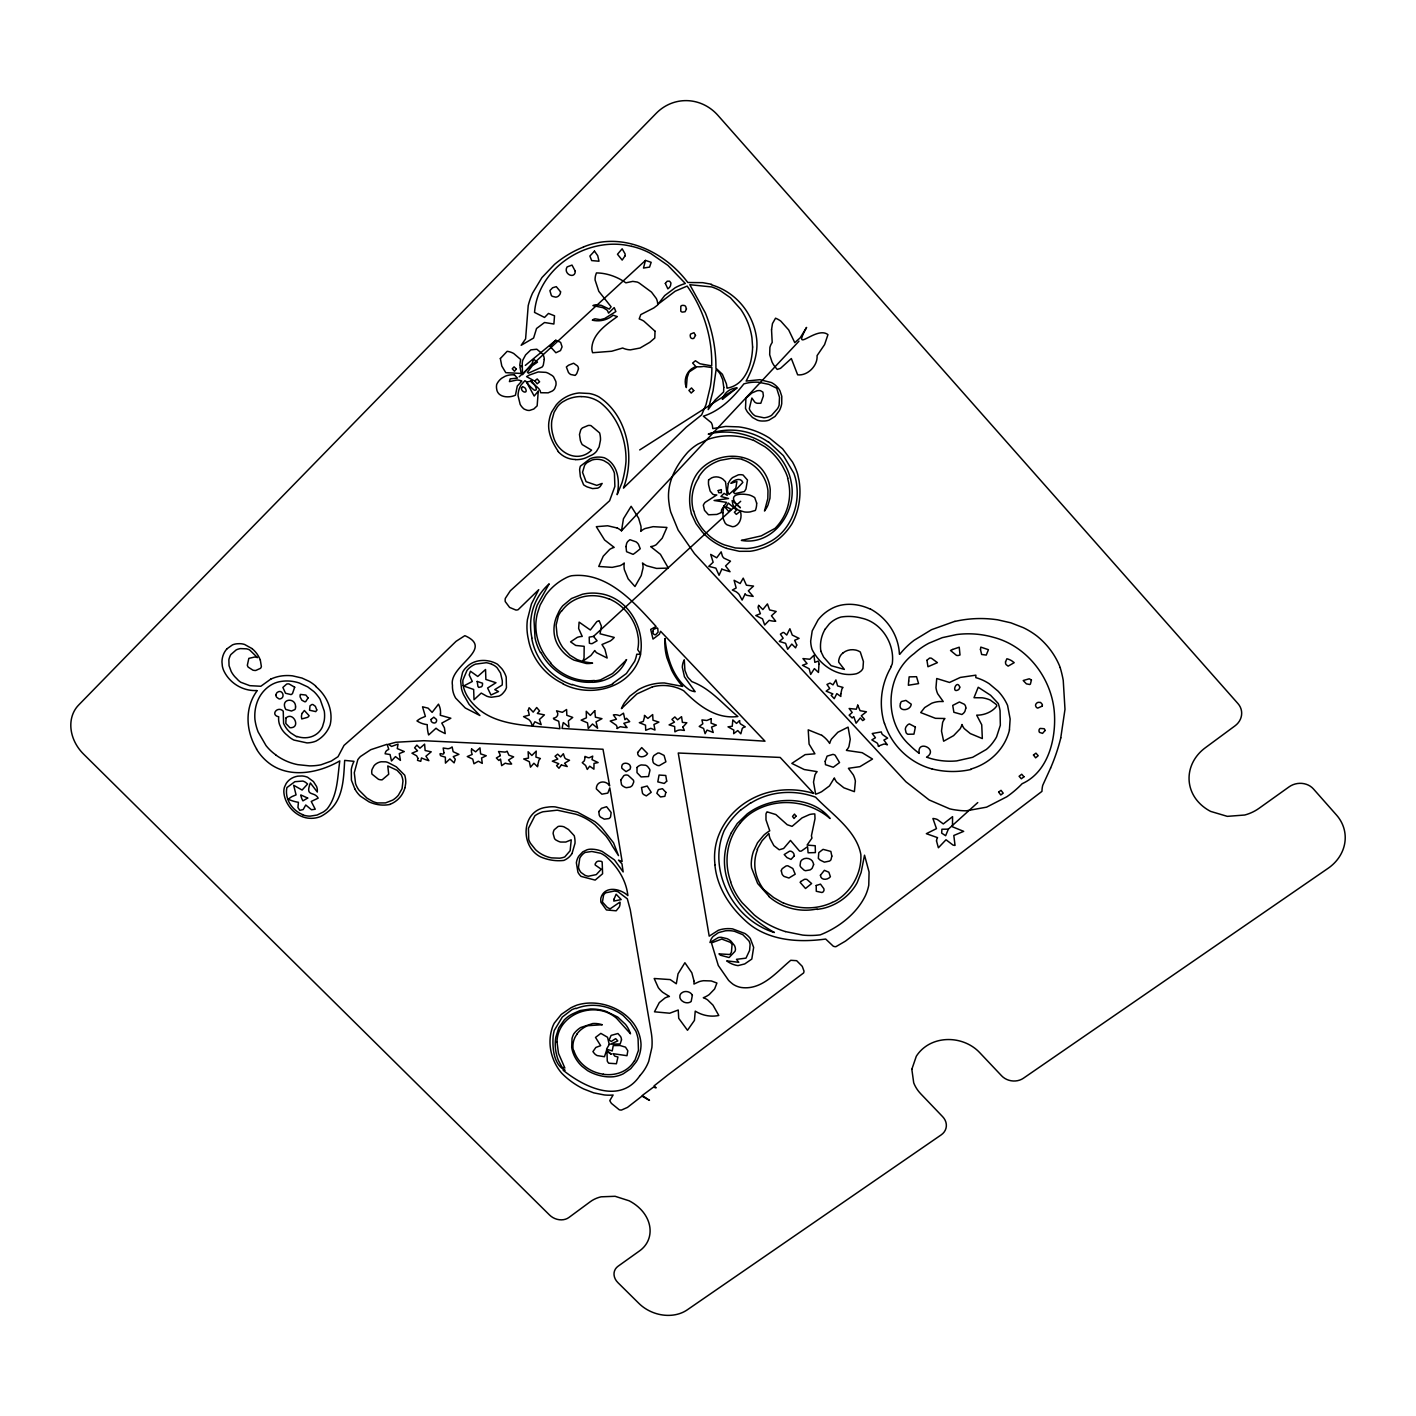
<?xml version="1.0" encoding="UTF-8"?>
<svg xmlns="http://www.w3.org/2000/svg" width="1416" height="1416" viewBox="0 0 1416 1416"><rect width="100%" height="100%" fill="white"/><g stroke="black" fill="none" stroke-linecap="round" stroke-linejoin="round"><path stroke-width="1.5" d="M1060.761 737.86L1064.991 709.327L1063.239 680.388A128.29 120.059 7.7 0 0 1060.195 667.644M405.011 787.703L405.719 783.278A24.691 21.541 38.5 0 0 404.711 775.172L396.285 766.817L388.179 762.605A11.523 10.071 38.7 0 0 385.807 761.843L381.081 761.773A14.709 12.832 38.5 0 0 374.054 765.702L372.036 769.508A11.027 9.629 38.7 0 0 371.966 774.11L378.444 779.278A9.328 8.142 38.8 0 0 382.108 779.844L388.71 774.251L387.772 765.95L397.082 770.304L401.224 774.8A19.488 16.992 38.4 0 1 402.958 781.136L402.073 788.641L398.409 795.173A29.364 25.594 38.7 0 1 392.657 800.129L385.506 802.907L377.594 802.961A19.682 17.134 38.4 0 1 372.762 801.421L366.939 798.111L358.956 790.128A23.276 20.267 38.6 0 1 355.558 783.561L354.283 772.729L357.805 759.684A31.789 27.718 38.5 0 1 360.478 756.498L370.78 749.683L387.099 744.285L388.763 749.312L386.727 750.533A6.266 5.505 39.1 0 0 385.488 752.303L385.117 753.772L390.055 754.516L391.506 760.976L395.471 756.604L400.427 760.392L399.277 753.595L404.286 751.56L397.259 748.586L398.055 744.09L391.542 746.444L388.48 744.25L395.914 742.25L423.738 740.71L603.004 749.241L609.659 785.898C605.96 779.756 596.171 780.889 596.331 788.889L601.871 794.181L607.836 793.102L609.8 787.862L622.137 861.512L618.473 860.114L621.96 863.849L623.164 871.937L614.455 859.919L602.136 851.405A26.32 23.311 28.3 0 0 592.295 849.211L590.932 849.175A14.833 13.169 28.6 0 0 587.127 849.742L582.79 851.83L578.79 856.131A21.134 18.744 28.3 0 0 576.365 862.786L577.923 872.221A14.903 13.204 28.6 0 0 581.073 876.398L595.163 880.097L602.596 873.76L602.172 861.972A3.115 2.761 28.2 0 0 601.127 861.3L598.667 861.07A5.859 5.186 28.2 0 0 596.437 862.008L595.127 864.043A2.531 2.248 28.3 0 0 595.304 865.105L601.269 869.229L596.295 874.61L588.437 876.221A11.204 9.93 28.7 0 1 584.932 875.265L581.003 872.468A12.85 11.399 28.6 0 1 578.471 867.282L579.764 858.22A18.921 16.78 28.3 0 1 582.56 854.432A17.718 15.718 28.4 0 1 585.038 852.467L591.8 851.459L600.703 853.282A29.506 26.09 28.4 0 1 605.8 856.379C617.27 866.256 626.297 880.256 627.854 895.602C620.35 888.505 604.756 885.354 600.968 897.726A9.416 8.301 27 0 0 600.809 900.417A6.832 6.018 27.1 0 0 601.021 902.452L606.437 909.957L616.19 910.807L619.288 906.948A10.956 9.664 27 0 0 620.031 903.39L619.96 902.08L610.172 908.807A15.151 13.381 26.9 0 1 607.234 907.355L602.42 902.01L603.588 895.107A9.452 8.354 26.9 0 1 605.747 892.788L614.455 891.036A18.072 15.93 26.7 0 1 618.013 891.744L627.341 898.859L630.262 909.727L651.325 1033.007A73.013 62.375 25.6 0 1 651.891 1047.521L648.74 1061.274A61.065 52.18 25.2 0 1 639.979 1075.576M1009.413 729.877L1010.139 718.974L1007.572 705.416A53.224 49.489 6.4 0 0 998.138 691.22L989.235 683.751A45.064 41.949 5.9 0 0 975.836 677.627L975.854 675.167L960.313 677.432L949.517 682.459L936.737 678.512L935.976 687.645A26.143 24.514 5.1 0 0 937.675 693.751L943.233 701.54L939.835 701.504A25.24 23.488 7.8 0 0 931.639 703.292L924.683 707.558L920.719 712.584L935.445 718.319L944.915 718.514A16.957 15.753 6.5 0 0 942.631 722.443L941.498 731.045L943.64 741.205L953.587 735.647L960.083 728.868A20.036 18.656 7.6 0 0 961.995 724.496L962.296 725.258A15.452 14.355 4.9 0 0 964.296 728.656L970.296 733.577L982.332 738.586L981.731 724.797L976.686 715.151C983.908 715.399 992.528 711.912 996.758 706A3.08 2.867 3.1 0 0 996.209 704.407L990.156 700A29.081 27.01 4.9 0 0 982.226 697.805L973.996 697.716L978.226 687.256L990.616 695.291L998.28 703.522A58.552 54.551 7.6 0 1 1000.068 710.673L1000.333 725.275L996.616 736.78A37.612 34.993 6 0 1 993.997 740.993A43.241 40.25 6.4 0 1 986.368 749.436L972.633 757.312L956.703 760.905A66.676 62.357 6.6 0 1 930.967 758.587L926.56 757.188C939.233 749.294 916.506 738.975 919.25 753.4A80.517 75.296 4.8 0 1 909.692 745.117C883 721.222 885.354 674.476 914.258 653.502A70.57 65.915 5.4 0 1 928.896 643.2L942.26 637.66L956.561 634.563A85.933 80.022 5.3 0 1 993.359 637.288C1027.237 646.032 1051.84 678.299 1054.371 712.708C1056.23 739.205 1048.105 771.968 1022.14 783.703A107.138 99.863 7.6 0 1 1006.847 796.748L986.598 807.155L966.42 810.802A52.905 48.781 6.8 0 1 957.092 810.147A53.702 49.542 6.9 0 1 949.623 808.802L929.179 799.969L905.921 781.774L694.477 553.638L678.158 530.097L670.724 512.008A61.844 59.614 40 0 1 669.06 503.229A47.525 45.719 41.4 0 1 668.6 492.626C669.68 477.369 677.751 463.457 687.751 452.253A53.312 51.419 41.6 0 1 697.911 444.128L707.717 439.456A66.322 63.95 39.6 0 1 753.454 440.376M645.484 260.402L643.484 268.066L649.555 267.093L651.165 262.314L645.484 260.402L519.176 376.815M948.331 829.156L945.64 835.723L941.658 833.104L941.905 829.227L948.331 829.156L977.766 802.571M728.284 483.546L727.452 489.901A11.576 11.186 40.5 0 0 729.01 494.396L735.807 488.219L736.922 481.458L730.868 483.352C733.647 480.113 740.674 476.909 742.834 482.431L733.488 492.343L734.798 493.688L744.409 491.529L745.966 489.033L747.489 480.077L743.081 475.015A11.346 10.974 40.8 0 0 738.338 474.856L732.585 477.581A15.647 15.134 40 0 0 728.302 483.546M757.118 849.405L762.091 840.732L768.853 833.475L769.047 834.679A30.285 27.506 18.4 0 0 770.021 838.484L773.879 845.653L779.207 849.777L783.632 848.467L790.464 840.431L799.527 851.087A3.805 3.451 18.2 0 0 801.438 850.998L807.58 846.662L808.094 852.786L815.404 852.591L815.227 845.724L807.085 845.087L812.005 838.042A13.222 12.018 16.8 0 1 811.439 835.741L815.014 818.643L814.802 813.935A19.877 18.072 17.3 0 0 809.563 814.536L802.04 817.899L792.075 826.36L787.225 824.731L775.862 814.554L767.047 811.846A9.027 8.231 20 0 0 765.985 813.952L765.985 819.864L769.755 830.803A39.471 35.612 18.5 0 0 763.72 835.281L757.507 842.768L753.4 851.512A52.056 46.905 17.9 0 0 751.259 863.335A37.152 33.488 18.7 0 0 751.595 868.043L757.649 883.495L769.136 896.452M1050.619 768.021L1042.725 785.331A32.409 29.47 0.7 0 0 1041.964 791.367L845.458 941.127L835.9 946.685A5.876 5.222 15.8 0 1 833.298 946.224L825.687 939.038C802.43 942.224 777.207 941.321 756.498 929.091A59.72 53.578 18.6 0 1 748.144 923.143C730.78 908.258 717.009 888.097 714.903 864.804M731.275 832.838L737.205 823.563L747.276 813.864A70.411 63.472 18.4 0 1 776.658 801.438C792.659 798.836 810.43 801.261 823.351 811.651M572.046 853.512L575.02 843.228A30.161 26.709 31.2 0 0 574.259 835.741L568.489 829.493L563.993 826.838A9.54 8.478 30.7 0 0 560.842 826.289L560.099 826.236A6.567 5.841 30.8 0 0 558.046 826.519L554.205 829.794A10.903 9.682 30.6 0 0 553.125 833.582L554.541 838.608A6.213 5.522 30.7 0 0 556.01 840.06L558.046 841.122A10.107 8.992 30.7 0 0 560.648 842.042L565.798 842.042L571.25 839.83L570.135 850.733L564.789 856.928A23.399 20.762 30.9 0 1 559.621 858.185L551.514 857.884A28.833 25.612 31.1 0 1 535.531 849.671L530.416 843.228A23.506 20.868 31.1 0 1 528.734 839.529L528.433 828.325L534.929 815.722A32.515 28.851 30.8 0 1 542.912 811.775L557.249 810.182L576.029 814.271A51.188 45.294 29.9 0 1 595.003 824.82L605.8 835.865A68.11 60.056 30 0 1 612.385 846.042L618.491 855.618L613.535 842.821L602.136 828.271A48.675 43.117 29.9 0 0 594.844 821.581L577.48 812.147L555.214 806.89A30.143 26.762 30.9 0 0 547.249 807.191C521.371 809.58 519.371 846.113 540.523 856.857A42.94 38.214 31.4 0 0 563.851 860.415A21.151 18.744 30.8 0 0 572.029 853.494M634.704 1060.85L638.457 1050.336L638.085 1038.831A48.569 41.471 25.2 0 0 635.837 1031.184L630.368 1022.918L623.252 1015.608A44.161 37.701 24.9 0 0 576.011 1008.635M825.174 629.2L829.245 623.978A27.754 26.32 15.9 0 1 840.998 617.04A46.569 44.02 15.7 0 1 861.618 618.155C881.761 622.491 895.054 644.085 892.239 663.892A10.779 10.195 12.3 0 1 890.93 666.387M740.409 822.873L737.594 826.572A72.889 65.72 18.1 0 0 730.798 881.903M639.961 1075.558C620.226 1105.029 584.011 1087.028 563.161 1070.266L565.108 1070.266C553.497 1064.69 552.293 1047.681 553.143 1036.264A65.047 55.56 24.2 0 1 554.293 1030.388L562.329 1017.024L571.798 1009.767A31.488 26.904 25.4 0 1 575.763 1008.227M617.217 528.009A18.302 17.169 43.1 0 1 621.5 530.823L623.447 518.787L631.147 506.291L638.581 518.132L640.952 526.203A18.868 17.789 44 0 1 640.722 531.354A19.027 18.001 40.7 0 1 645.023 528.557L653.112 526.663L666.936 527.442L662.228 538.168L656.263 544.664A14.479 13.717 42.2 0 1 652.457 546.293L650.687 546.611L660.422 554.329L668.352 568.099L656.564 568.418L646.864 565.816A20.992 19.859 40.4 0 1 642.475 562.966A17.258 16.195 40.5 0 1 643.059 567.905L641.236 575.533L634.97 586.543L628.138 578.843L624.367 569.675A21.382 20.125 39.4 0 1 624.049 564.683L624.244 562.984A17.647 16.549 42.5 0 1 620.084 565.674L612.172 567.374L598.738 566.453L603.234 556.205L609.694 549.408A18.762 17.594 40.9 0 1 614.172 547.39L604.597 539.974L596.313 526.681L607.676 525.779L617.217 528.009M626.598 659.714L612.579 673.52L600.738 679.751A29.825 27.488 36.7 0 1 594.455 680.813M621.5 530.823L798.978 341.185M226.896 648.864L232.454 644.9A18.373 15.806 45.6 0 1 238.525 643.714A17.081 14.709 45.6 0 1 244.614 644.475L252.048 648.599M555.815 340.265L550.081 346.336L555.886 352.761L560.488 350.584L562.081 346.867L560.612 342.353L555.815 340.265L525.301 365.416M736.886 387.966L722.355 399.401A16.249 15.806 56.5 0 1 736.886 388.002L639.696 449.934M593.499 636.386L597.092 640.775L592.171 643.607A5.098 4.708 37.4 0 1 590.543 643.554L589.375 643.2L589.215 637.111L593.499 636.386L740.692 501.282M740.656 810.094L750.622 802.872M843.139 652.776L841.423 654.404A11.983 11.31 15.6 0 0 838.98 659.378L838.768 660.157A5.699 5.381 16.3 0 0 838.821 662.334L844.361 669.396L831.157 665.679L823.652 657.095L820.714 651.024M612.526 683.645L626.421 673.503L634.634 661.378A37.365 34.515 36.5 0 0 636.74 654.227L640.651 654.245C632.315 687.61 591.304 698.761 563.037 683.91M270.757 679.114L260.827 686.264L249.818 685.663L240.809 682.282A16.019 13.788 45.2 0 1 236.985 678.901L234.791 676.689A23.86 20.585 45.4 0 1 231.197 671.467L229.056 665.679L228.861 659.874A14.797 12.726 45.5 0 1 229.657 657.148A14.355 12.355 45.5 0 1 230.861 654.546L236.189 649.909A18.886 16.266 45.3 0 1 240.419 648.599L246.543 648.829A14.833 12.779 45.5 0 1 249.552 649.873L257.482 657.608A13.912 12.001 45.1 0 0 254.862 656.989L248.827 658.387L247.34 665.255A5.222 4.496 45.3 0 0 248.207 667.148L252.915 670.157A10.284 8.868 45.4 0 0 255.765 670.458L260.473 668.352A6.177 5.328 45.3 0 0 261.376 666.547L260.314 660.015M583.481 246.968C621.695 231.02 664.246 251.163 687.787 282.492L702.69 282.669L711.558 284.262M652.44 686.831L636.935 693.911L621.429 708.62A42.48 39.029 29.5 0 1 624.403 702.849L629.801 696.194L638.439 689.645A53.206 48.87 28.7 0 1 664.405 682.972L682.671 686.424A72.216 68.003 27.6 0 1 671.556 669.998L666.901 657.75A60.835 57.189 28.4 0 1 664.989 638.528C666.865 657.52 673.149 678.777 689.663 690.035A16.107 15.01 29.1 0 0 694.159 691.539L695.15 691.698L684.441 676.777L682.317 667.272A18.567 17.328 29.2 0 1 683.326 661.909L684.282 659.785L684.919 670.37L687.326 676.512A14.266 13.31 29.2 0 0 690.07 679.68A16.479 15.381 28.9 0 0 691.875 681.645C710.69 688.636 722.797 704.159 737.895 716.514C715.717 719.31 698.477 705.54 683.698 690.743A38.09 35.064 29.2 0 0 676.175 687.503L674.228 686.919A41.86 38.498 29.1 0 0 652.457 686.866M954.88 621.323L931.498 629.695L914.134 640.28A84.447 78.853 5.1 0 0 899.868 654.192M390.179 804.376L388.993 804.624A33.471 29.187 38.7 0 1 369.08 801.881L360.39 796.146A24.32 21.169 38.6 0 1 354.832 788.871M817.191 909.426L823.068 908.417A54.994 49.648 17.7 0 0 836.98 902.948L839.529 901.443A59.702 53.95 17.9 0 0 857.193 882.593L861.123 872.468L864.521 855.193L869.07 872.026L868.769 885.248A58.941 53.065 17.3 0 1 865.548 895.355C856.715 913.78 838.679 927.551 820.271 934.861A72.287 65.118 17.7 0 1 802.695 935.091L785.331 931.569M581.144 396.515L578.631 396.622A38.25 36.002 54 0 0 566.665 399.684L562.382 402.055A26.125 24.55 55 0 0 557.479 406.658L554.063 412.357L551.815 420.534A35.099 33.046 54.6 0 0 553.267 436.057C557.196 452.872 577.693 463.829 591.587 450.164L582.224 444.606A20.62 19.47 53.7 0 1 580.365 440.411L579.48 434.5L580.737 429.898A8.319 7.841 53.9 0 1 582.507 427.862L588.082 425.508A6.921 6.531 54.1 0 1 591.003 425.65L599.605 432.907A23.116 21.718 53.6 0 1 600.49 440.075L599.11 446.925L596.561 451.279A16.178 15.222 53.3 0 1 590.33 455.704L585.711 457.881A27.807 26.125 54.2 0 1 577.516 459.634L575.392 459.651M602.154 1024.724L587.658 1025.715A29.435 25.116 24.7 0 0 584.065 1027.503L582.418 1028.582A31.064 26.497 24.6 0 0 576.949 1033.999M256.827 690.53C242.933 691.309 229.516 683.149 223.71 670.565A21.399 18.426 45.4 0 1 222.347 666.157L221.958 661.909A24.514 21.098 45.4 0 1 226.914 648.882M742.019 459.12L732.214 458.182L720.248 460.324A47.507 45.808 38.6 0 0 705.54 468.448L703.54 470.537A49.348 47.648 38.3 0 0 698.389 477.511M631.731 246.384C588.773 235.41 538.133 266.792 534.54 312.405L544.54 317.45L548.47 313.432L554.523 315.786L553.886 324.016L544.54 322.512L536.54 328.494L533.602 338.035L521.159 345.292L525.601 338.902L528.203 305.697A75.137 70.853 64.7 0 1 532.54 293.165L541.956 277.554L554.541 264.385A115.776 109.952 62.6 0 1 583.516 247.021M932.064 768.959C909.922 763.1 891.372 745.329 884.611 723.452M726.585 548.381L739.418 551.32L749.896 551.284A46.693 45.082 37.7 0 0 760.215 548.895C773.632 545.018 784.783 535.337 792.075 523.619A71.172 68.711 41.3 0 0 799.067 480.573L797.704 474.272A59.207 57.26 40.1 0 0 792.482 462.005L782.588 448.784L769.755 438.27A73.49 70.888 39.8 0 0 738.78 426.889L725.647 426.428L712.779 428.588L712.354 425.384A11.523 11.116 52.7 0 0 711.186 422.57L703.345 416.198C720.532 410.658 732.992 397.737 743.878 383.878A42.409 41.4 51.2 0 1 758.516 382.231L768.941 384.373L776.658 388.214L779.508 397.241L779.136 405.1A14.408 14.107 57 0 1 777.437 408.781L771.561 415.366A18.143 17.753 57.3 0 1 763.985 417.809L755.436 416.021A12.16 11.894 55.8 0 1 751.684 412.675L750.427 411.012A5.965 5.823 55.4 0 1 749.33 408.534L751.896 398.038L754.781 402.126A6.584 6.443 58.1 0 0 757.171 403.277L760.799 403.277L763.383 395.967L762.905 392.126L760.445 390.657A11.647 11.381 56.7 0 0 756.994 390.781L751.914 392.958L745.913 398.232L745.506 408.392A24.656 24.143 57.6 0 0 747.613 412.215L752.515 417.508L757.489 420.216A15.505 15.169 55.8 0 0 763.206 421.012L764.729 420.995A16.142 15.788 55.9 0 0 768.994 420.145L775.012 416.463L779.349 410.693A24.55 24.001 57.6 0 0 781.721 403.702L781.791 396.338L779.968 390.798A16.514 16.16 57.8 0 0 776.322 386.055A20.709 20.249 57 0 0 771.401 382.55L759.914 379.683L746.108 381.081C753.4 367.541 758.87 352.035 756.321 336.477A62.693 60.375 66.2 0 0 711.416 284.828M491.777 664.299L492.556 664.635A13.204 11.912 39.6 0 1 497.158 667.839L500.521 673.025L502.255 680.547A28.497 25.63 39.9 0 1 502.167 685.025L494.768 689.627L498.503 691.557L490.98 695.008L487.6 688.017L495.972 682.742L485.865 679.45L485.546 669.503L477.758 676.459L470.448 671.237L469.192 674.936L472.307 681.468L463.687 686.017L473.652 689.45L474.024 699.716L481.228 693.079L486.821 696.23A18.443 16.638 39.3 0 0 491.494 697.238L498.945 696.141A13.417 12.107 39 0 0 503.53 692.513L504.185 691.769A15.257 13.771 39.2 0 0 506.45 687.61L506.202 677.025A25.382 22.851 39.5 0 0 501.813 668.688L497.494 664.246A25.931 23.364 39.2 0 0 487.352 660.741A28.214 25.399 39.1 0 0 478.98 660.794L476.962 661.219A24.709 22.249 39.3 0 0 466.66 667.078A19.47 17.523 39.6 0 0 462.59 672.352L460.625 680.742L461.51 688.778A34.621 31.24 39 0 0 463.51 694.583L469.085 704.318L479.918 715.523L465.315 708.018L455.669 698.106A22.408 20.125 39.5 0 1 452.819 690.583A24.284 21.806 39.4 0 1 452.465 685.255C448.5 665.538 495.317 649.094 464.855 635.66L456.076 641.324L394.816 700.725L344.017 745.4L338.035 756.693L331.273 761.082L320.936 764.817A64.764 56.144 43 0 1 309.538 765.879L297.82 764.658A50.516 43.719 42.5 0 1 275.642 754.87M753.507 440.234L764.959 446.783A61.684 59.507 40.4 0 1 782.57 466.253L785.579 472.094A57.525 55.543 40.3 0 1 787.898 478.201M609.269 598.809L614.597 601.588A47.418 43.79 37.3 0 1 637.359 632.704L638.368 638.351A40.799 37.719 37 0 1 637.713 649.678L640.545 653.803C645.059 627.164 627.253 597.021 599.304 593.516A47.56 43.967 37.2 0 0 582.401 594.26L571.515 598.508L562.771 605.765A34.639 32.019 38.1 0 0 557.975 613.659C552.452 624.208 552.382 637.536 559.409 647.395A35.011 32.356 38.1 0 0 573.976 660.121L586.242 663.502A27.577 25.453 37.8 0 0 592.578 663.13L582.436 661.538L590.95 655.449L594.773 650.51A12.248 11.328 36.4 0 0 596.543 652.705L607.145 658.015L604.915 649.254L601.977 644.528L610.243 641.005A24.373 22.585 38.2 0 0 614.261 637.43L600.065 633.784L601.393 626.173L599.145 620.704A11.788 10.921 37.3 0 0 596.773 621.695L590.348 629.996L579.109 622.12L578.631 628.527L582.241 636.457A16.585 15.257 37 0 0 577.285 637.377L570.577 641.855L575.728 645.448L584.171 646.333L584.047 658.086L582.702 661.307A27.506 25.399 37.8 0 1 576.843 659.413L569.922 655.165L562.949 647.749A37.259 34.462 37.9 0 1 557.054 634.899L556.116 625.146L558.382 615.907A27.223 25.134 38.4 0 1 561.444 610.951M296.829 736.851L290.758 732.939A22.585 19.559 42.5 0 1 283.589 723.47L283.235 711.151C277.713 705.433 269.925 715.009 278.722 716.797A18.744 16.195 42.5 0 0 279.518 724.461L281.129 728.107A21.063 18.213 42.5 0 0 287.395 735.364A21.7 18.78 42.3 0 0 293.909 740.055L306.989 742.904A30.798 26.674 42.6 0 0 314.264 741.719L315.945 741.117A40.002 34.639 43 0 0 330.123 724.939A37.843 32.745 42.8 0 0 315.591 686.371M783.614 903.284L773.632 897.549L764.782 890.363M870.486 609.234C858.326 603.411 843.104 602.083 831.068 608.898A43.489 41.241 15.5 0 0 818.059 619.925L812.2 630.917L810.678 641.094A32.125 30.479 16.7 0 0 812.076 649.484C819.882 665.29 838.148 677.733 856.22 673.786A15.629 14.779 15.7 0 0 859.211 672.405L861.052 671.025A8.921 8.408 15.2 0 0 862.964 668.246L863.424 661.555L860.308 652.033A12.85 12.142 15.4 0 0 855.653 650.05A14.779 13.965 15.4 0 0 843.175 652.811M821.829 735.329L808.217 729.842L809.085 744.09L814.926 753.808L805.155 754.622L791.81 763.401L804.2 769.525L817.156 771.649A15.24 14.018 16.8 0 0 814.961 774.853L813.51 782.092L815.651 794.199A38.48 35.524 18.9 0 0 821.669 791.686L829.457 785.933L834.36 777.933A16.142 14.886 15.3 0 0 836.626 782.004L843.883 787.809L854.397 791.668L855.388 781.154A26.479 24.337 16.7 0 0 853.317 774.906L848.414 768.304L859.919 766.658L872.521 759.047L862.185 752.692L846.379 750.391A15.594 14.479 16.6 0 0 848.945 746.533L850.255 739.258L848.078 727.134L837.865 732.249L831.475 739.063A20.32 18.833 15.4 0 0 829.67 743.435A27.736 25.647 18.7 0 0 821.829 735.329M768.375 441.668L783.42 455.704L793.827 473.21A47.684 46.179 39.3 0 1 796.819 486.361C799.474 508.291 788.712 532.947 768.18 542.594A55.277 53.436 39.4 0 1 746.621 548.558L735.346 547.974L724.337 544.877A50.799 49.082 38.9 0 1 709.133 535.744L704.885 531.637A44.657 43.1 38.8 0 1 693.769 511.034M514.468 374.904L517.442 378.125L510.202 378.869L509.406 381.63L517.07 379.984A14.16 13.151 57.7 0 1 521.849 381.116L517.283 386.037L515.442 395.206C508.928 398.232 497.299 397.648 496.591 388.533A13.133 12.16 58.2 0 1 496.485 386.002L496.68 384.444A18.496 17.151 57.7 0 1 501.742 378.214L505.158 376.249A20.815 19.311 57.6 0 1 514.468 374.921M558.346 451.527C552.134 442.394 546.753 431.207 549.266 419.879A32.161 30.249 54.7 0 1 551.762 411.844L556.222 404.905A38.498 36.25 54.3 0 1 579.179 392.958L589.339 393.506A31.064 29.258 55 0 1 598.702 396.728C627.624 415.543 635.306 457.049 623.447 488.095L686.335 427.083L701.646 414.888L706.053 404.516L710.389 386.373A113.953 107.687 61.2 0 0 711.859 367.558L703.681 366.372A27.559 26.532 67.2 0 1 697.15 366.762L689.026 372.019L687.149 377.612L686.335 387.577L685.433 384.285A16.638 16.072 60.4 0 1 691.468 368.868L695.699 366.425L692.636 363.045L695.433 360.761L699.982 363.77L711.682 365.877C712.514 337.574 703.433 309.184 687.149 286.085L675.202 291.2L657.944 304.316L664.688 295.59L675.202 287.731A55.684 53.666 67.7 0 1 685.326 283.483L667.927 265.394L650.9 253.606A77.137 73.03 66 0 0 631.748 246.331M256.491 749.064L257.747 751.064A43.595 37.595 42.2 0 0 271.022 764.587C291.608 778.499 319.609 772.623 339.787 760.905C337.504 777.083 337.751 795.314 327.238 808.802A34.851 29.913 40.1 0 1 323.291 812.023L317.042 815.05L310.033 816.147A21.081 18.072 39.6 0 1 302.635 814.82M354.832 788.871L351.416 780.181L351.274 769.508A35.825 31.24 38.4 0 1 354.018 761.33L344.672 760.392C343.628 777.827 343.469 798.766 328.831 810.979A57.224 49.1 40.9 0 1 321.06 816.289L319.733 816.837A27.771 23.824 39.8 0 1 309.538 818.289C296.316 817.492 284.758 805.173 283.855 792.181A18.072 15.488 39.9 0 1 284.51 787.03L286.209 783.437A21.683 18.585 39.7 0 1 297.82 776.163L302.086 775.968A18.16 15.576 39.9 0 1 307.573 777.242L313.432 781.561L316.547 786.429A12.461 10.691 39.9 0 1 317.326 789.721L317.308 792.04L310.352 782.942C304.865 797.456 314.246 790.765 318.175 798.146L311.237 801.456L315.255 809.226L311.485 809.757L305.75 804.996L303.183 809.563L299.803 810.341L297.944 807.562L298.422 802.306A36.692 31.541 40.7 0 1 288.368 799.297A22.32 19.081 39.1 0 1 291.908 796.624L296.068 794.872L293.661 785.278L302.104 790.04L307.608 784.021L305.608 782.375A9.186 7.877 40 0 0 302.794 781.066L294.864 781.685L286.917 787.579A23.346 20.036 39.7 0 0 302.688 814.643M691.468 513.973L696.035 523.637L702.425 532.186A58.145 56.215 39 0 0 726.585 548.364M750.781 803.084A71.349 64.41 18.5 0 1 815.598 797.19C831.475 813.988 856.609 830.537 860.857 854.609C861.76 872.752 851.866 890.859 836.591 900.399A34.55 31.117 17 0 1 832.219 902.417M740.639 810.058A88.553 79.756 17.8 0 0 724.195 830.59C708.885 865.866 728.054 908.7 760.711 926.666A57.189 51.33 18.5 0 0 774.375 932.489C758.41 923.391 743.489 911.638 734.178 895.478A83.261 75.119 17.7 0 1 726.036 875.053A73.933 66.641 18.2 0 1 731.346 832.874M823.351 811.669A38.144 34.604 18.3 0 1 830.095 818.536C807.527 799.19 772.977 796.819 748.905 814.643A63.578 57.383 18.6 0 0 740.409 822.873M730.603 881.956A71.03 64.021 18.2 0 0 742.072 902.629L754.25 914.948A84.464 76.287 17.6 0 0 785.331 931.569M817.032 908.93A50.764 45.79 17.9 0 1 768.959 896.611M764.569 890.505A46.392 41.807 18 0 1 757.578 849.6M832.236 902.47A56.587 51.135 17.8 0 1 783.721 903.036M561.656 611.11A41.754 38.604 37.4 0 1 609.163 599.092M575.392 459.474A22.833 21.435 53.8 0 1 558.223 451.651M581.162 396.639A31.984 30.108 54.5 0 1 600.331 402.64C617.695 416.357 626.792 440.022 625.96 461.864A116.183 107.687 53.7 0 1 622.031 482.661L617.146 494.662C620.12 481.316 618.226 463.97 604.225 457.74A24.196 22.798 49.1 0 0 590.118 458.713L580.383 466.183A16.249 15.293 50.1 0 0 579.622 469.758L580.383 476.838L583.604 484.821A22.727 21.399 50.6 0 0 587.233 486.927L592.543 488.591L597.605 488.148A8.301 7.806 49.3 0 0 600.225 486.449L602.172 483.422L596.773 485.387L586.082 481.67L582.542 472.325L584.578 465.386A14.461 13.629 49.9 0 1 587.18 462.536L592.242 459.935A18.231 17.169 49.5 0 1 603.818 460.625L608.101 463.191A14.372 13.541 49.8 0 1 611.429 467.085A20.674 19.47 49.5 0 1 614.438 473.263L614.88 486.431L609.606 500.751L510.309 590.791L505.317 598.384A9.593 8.779 42.7 0 0 505.264 601.605L509.618 607.429L515.902 610.048A7.469 6.832 42.6 0 0 518.114 609.712L538.753 589.658L531.425 603.959L527.425 619.571A58.605 54.109 38.2 0 0 528.345 639.182A58.428 53.932 38 0 0 563.143 683.663M612.721 684.016A54.605 50.427 37.7 0 1 572.241 684.388M572.099 684.831A64.517 59.649 38.2 0 1 563.037 681.025A57.737 53.33 37.9 0 1 531.708 638.067M531.938 638.032A62.853 58.127 37.9 0 1 549.196 583.852L537.284 604.986A67.826 62.8 37.5 0 0 533.991 619.677L535.036 637.996A53.932 49.825 38.1 0 0 540.47 652.617M592.437 682.193A51.171 47.241 38 0 1 540.93 652.422M626.403 659.626A42.533 39.241 37.4 0 1 592.454 682.317M594.384 680.459A48.64 44.905 37.9 0 1 550.488 663.06M550.789 662.794A54.074 49.985 38.1 0 1 537.407 613.376L540.098 605.128L545.726 595.109A64.074 59.295 37.4 0 1 565.303 578.206A25.877 23.984 40.4 0 1 571.445 575.781C607.305 571.391 634.474 602.703 656.104 626.491L650.705 629.412L653.006 639.076L659.413 634.209L660.582 631.27L764.994 741.188L562.028 728.426L563.285 722.549L568.984 727.098L568.365 720.903L572.754 717.434L566.825 715.292L566.595 709.505L562.382 712.319L556.559 710.832C559.94 715.452 555.798 718.071 553.444 718.213A2.319 2.089 35.1 0 0 554.099 719.293L558.7 721.24L559.922 728.727C527.779 724.585 487.281 727.842 467.422 696.389A32.922 29.701 39.1 0 1 463.174 685.539M463.191 685.539A19.576 17.611 39.4 0 1 462.944 679.981L466.997 670.405A25.647 23.099 39.1 0 1 475.44 664.139L486.201 662.723A19.541 17.611 39.4 0 1 491.777 664.299M275.695 754.781A39.984 34.533 42.3 0 1 266.031 745.612L258.119 731.895A52.144 45.153 42.4 0 1 254.933 719.505A48.286 41.772 42.4 0 1 257.039 702.46C260.668 691.911 269.872 682.955 281.164 681.415A39.86 34.462 42.7 0 1 299.165 682.955L307.732 686.902L313.821 691.521A30.851 26.709 42.9 0 1 317.715 695.84A26.78 23.205 42.9 0 1 320.175 699.398L324.299 711.186A34.674 29.984 42.9 0 1 324.122 721.151L322.512 726.638A23.984 20.78 42.6 0 1 296.918 736.409M315.786 686.123A36.391 31.488 42.9 0 0 309.166 681.361L301.944 678.034L292.493 675.839A46.179 39.913 42.6 0 0 270.757 679.131M252.048 648.599A24.143 20.762 45.5 0 1 260.296 660.015M256.632 748.993A58.339 50.48 42.1 0 1 257.128 690.76M404.958 787.685A31.895 27.789 38.7 0 1 390.126 804.288M634.386 1060.672A33.648 28.745 24.7 0 1 603.393 1074.302M603.411 1074.195A32.249 27.541 24.7 0 1 573.763 1050.3M573.285 1050.353A26.816 22.868 24.8 0 1 577.073 1034.087M602.154 1024.706A22.143 18.904 25 0 0 592.755 1023.538L580.666 1027.538A33.011 28.143 24.7 0 0 574.967 1032.406L573.816 1033.839A27.169 23.187 24.9 0 0 572.029 1038.53L571.692 1047.38A34.055 29.081 24.6 0 0 581.994 1066.319L587.675 1070.691A40.568 34.674 24.7 0 0 607.181 1076.815L608.862 1076.868A36.232 30.957 24.6 0 0 613.854 1076.709A34.834 29.736 24.6 0 0 623.182 1073.859L630.74 1068.673L636.35 1061.699A45.418 38.816 25 0 0 641.023 1044.353C639.59 1014.387 604.083 996.775 577.144 1005.059A61.561 52.463 24.5 0 0 570.719 1007.909L561.267 1014.44L554.329 1023.06A38.427 32.798 25.3 0 0 551.833 1029.184C547.266 1044.3 551.479 1061.398 561.763 1073.24A69.419 59.454 24.6 0 0 583.64 1088.957L593.764 1092.869L604.26 1094.94A44.958 38.32 24.5 0 0 613.093 1095.028L609.783 1100.621A25.984 22.001 23.1 0 0 611.429 1103.4L619.27 1109.79A6.974 5.876 23.4 0 0 621.465 1110.055L627.447 1107.418L641.997 1096.108L649.484 1100.374L642.28 1095.471L653.378 1087.187L656.157 1087.824L654.033 1085.913L667.945 1074.903L803.58 972.969A6.478 5.699 17.5 0 0 803.987 971.057L802.253 966.349L796.659 960.685L790.765 960.296C776.534 972.049 762.003 990.439 741.17 987.483A19.629 17.222 20 0 1 735.577 985.695L733.382 984.509A42.02 37.028 19.5 0 1 728.603 980.385L718.301 965.5L711.469 942.914L721.735 939.056L730.302 942.313A6.425 5.664 21 0 1 732.054 944.684L731.435 952.083A18.567 16.372 21.6 0 1 730.001 954.526L718.974 953.871A7.522 6.638 21.1 0 0 720.532 955.251L729.116 957.535L734.939 951.41A8.779 7.735 21 0 0 735.453 949.517A11.186 9.859 21.1 0 0 734.462 945.499L730.851 941.02A14.903 13.116 21.2 0 0 726.992 938.649L721.169 937.303A11.647 10.266 21.2 0 0 718.266 937.587L709.982 942.525L710.85 939.87A16.479 14.532 21.1 0 1 713.009 936.525L718.443 932.631L725.399 930.808A26.178 23.063 20.8 0 1 734.479 931.303L742.869 934.702L748.922 940.897A12.709 11.222 20.5 0 1 750.108 944.507L749.595 950.437L745.984 958.154L736.479 959.322L738.763 962.296L726.691 960.862L728.143 961.889A21.506 18.974 20.4 0 0 737.984 965.623L744.727 963.942L751.808 959.057L753.648 947.375L750.303 938.507A22.373 19.718 20.7 0 0 744.922 933.498L732.621 928.896A29.258 25.754 20.7 0 0 718.319 930.294L709.204 936.153L678.246 753.011L780.181 757.436L813.704 793.42A78.907 71.189 18.4 0 0 762.25 794.252A82.978 74.8 18.3 0 0 717.7 837.936A74.145 66.871 18.8 0 0 714.991 864.804M1060.796 737.878A215.551 202.417 15.6 0 1 1050.601 768.021M1060.248 667.626A79.668 74.446 3.4 0 0 1036.972 636.067A76.623 71.597 3.1 0 0 1023.343 627.677L1010.882 622.828L997.749 619.836A107.545 99.97 4.5 0 0 954.897 621.429M870.575 609.075A55.773 52.764 16.4 0 1 899.408 654.227M820.82 651.006A37.028 35.099 15 0 1 825.139 629.164M884.38 723.505A80.641 75.296 5.7 0 1 891.372 666.617M970.88 769.508A79.101 74.004 6.4 0 1 932.064 768.941M1009.502 729.895A58.392 54.392 6.7 0 1 970.739 769.1M787.597 478.272A53.171 51.383 40.3 0 1 775.03 528.38L761.206 535.903L741.365 540.399C772.87 546.204 797.226 511.565 791.296 482.697C784.96 445.615 743.064 425.26 708.265 434.128A65.189 62.923 40.4 0 1 768.18 441.969M693.486 511.105A42.197 40.692 39.3 0 1 698.761 477.758M741.913 459.457A36.568 35.294 40.5 0 1 767.968 490.768L767.826 498.556L764.481 511.034A29.488 28.515 39.7 0 0 768.038 504.928L769.968 498.237L770.233 489.44A37.612 36.32 40.6 0 0 763.295 471.085C745.028 446.093 701.185 454.253 692.07 483.883A55.1 53.224 38.2 0 0 691.521 513.973M477.192 681.432L477.918 686.335A4.124 3.717 39.4 0 0 478.803 687.45L481.582 686.742A4.814 4.337 39.6 0 0 482.484 684.831L482.537 683.22L477.192 681.432M694.07 981.2L693.946 984.067L699.132 981.66A25.435 22.107 21.2 0 1 703.593 980.704L711.31 980.952L716.921 983.04L714.602 988.987L709.221 994.563A29.223 25.559 22.3 0 1 703.31 997.714A16.78 14.567 21.5 0 1 707.593 999.891L712.974 1005.13L718.797 1015.467A28.762 25.099 21.3 0 1 695.238 1011.112L694.442 1020.387L687.503 1030.282L678.724 1018.334L678.229 1010.015L669.715 1013.219L654.475 1011.803L659.272 1002.617L665.077 997.926A18.107 15.665 22.5 0 1 669.396 996.475L662.67 992.28A27.24 23.789 22.7 0 1 658.316 987.66L654.174 978.491L670.21 979.589L676.317 983.784L678.034 973.819L684.901 962.738L691.84 972.827L694.07 981.2M723.771 387.329L723.611 391.966L715.062 400.073L708.195 409.596L713.098 390.657L716.142 369.417L717.363 370.514A18.461 17.824 60.3 0 1 720.319 374.16L722.726 379.736L723.771 387.329M900.452 703.681C897.567 712.142 910.771 710.974 911.231 704.177L905.904 700.407L901.656 701.469A2.903 2.708 10.7 0 0 900.682 702.69L900.452 703.681M308.051 697.929L305.697 701.646A3.221 2.797 43.2 0 1 304.599 701.716L301.82 700.177L300.174 697.061A5.398 4.691 43.2 0 1 300.369 694.406L305.891 695.061L308.051 697.929M585.109 757.383L584.33 760.835L582.259 762.693L585.64 765.49L587.268 769.454L589.693 766.198L593.906 769.171L594.012 763.383L598.118 762.569L592.012 759.613L592.72 756.126L589.445 757.666A5.151 4.655 32.2 0 1 587.994 757.649L584.985 756.392L585.109 757.383M609.234 1044.477L606.544 1049.132L612.225 1050.938L613.252 1045.61L619.996 1045.504L625.5 1047.15L627.819 1050.76L626.987 1055.699L612.951 1053.663L614.81 1056.141L617.942 1057.009L616.42 1063.752L608.738 1063.221A8.921 7.611 24.1 0 1 607.269 1061.027L606.968 1051.468L611.305 1054.265L606.65 1050.088L604.455 1056.725L597.163 1055.575A8.885 7.576 24.7 0 1 594.525 1053.663L592.932 1051.628L595.853 1047.451L600.65 1045.645L595.516 1037.415L600.844 1033.379L607.553 1037.273L609.234 1044.477M796.022 816.147L794.04 818.501L792.535 816.448L794.482 814.094L796.022 816.147M936.507 840.945L938.383 847.777L946.012 839.759L952.933 845.016A7.699 6.992 8.7 0 0 955.039 845.423L953.818 835.475L963.677 831.351L952.472 826.802L952.561 816.66L943.304 823.935L937.374 819.528A12.903 11.735 10 0 0 932.914 818.483L936.472 828.643L926.347 833.688L937.569 837.653A7.522 6.832 9.4 0 0 936.702 839.6L936.507 840.945M295.572 706.938L295.395 708.637A3.027 2.62 43.1 0 1 294.705 709.646L291.501 711.027L285.784 709.434C279.642 698.477 295.873 696.867 295.572 706.938M637.023 767.49L637.005 772.658L641.076 776.924L648.51 776.534L649.944 770.269A3.628 3.292 28.7 0 0 649.325 768.746L647.785 766.693A5.682 5.168 28.8 0 0 645.607 765.242L641.36 764.923A8.673 7.894 28.7 0 0 638.244 766.322L637.023 767.49M825.192 761.312L825.475 764.675L833.263 767.26L839.546 762.569L835.121 755.206A4.938 4.567 16.6 0 0 832.909 754.392L827.086 756.126L825.192 761.312M840.803 693.875L840.839 696.46L836.803 693.628L834.272 698.69L831.157 695.345L832.891 693.911L826.13 691.15L829.776 688.477L826.962 684.459L830.024 683.078L832.98 684.866L835.918 679.945L837.599 685.91L843.033 687.433A8.443 7.93 15.6 0 0 841.9 689.026L840.803 693.875M644.563 716.832L643.289 721.452L639.324 722.691L645.519 725.169L645.714 730.267L650.811 728.32L654.989 730.054L653.944 724.514L658.9 722.107L653.006 720.213L652.67 714.584L647.873 718.425L644.439 715.363L644.563 716.832M756.657 503.105L756.64 504.592A18.39 17.753 38.6 0 1 755.347 510.433L750.144 511.919A22.39 21.683 39.5 0 1 744.409 511.955L738.143 510.061L734.107 506.663A9.682 9.346 38.5 0 1 732.833 504.326L732.143 500.503L740.409 507.778C726.143 496.025 736.497 492.396 749.259 494.963A18.709 18.054 36.7 0 1 754.728 497.618L756.657 503.105M771.543 329.751L772.198 342.495A14.62 14.319 72.3 0 0 769.897 347.469L769.685 354.726L771.986 361.894A29.24 28.727 75.1 0 0 774.888 366.691L777.225 369.417L780.499 368.355L791.332 358.531L797.65 374.815C807.527 376.054 817.899 365.7 817.067 355.646L824.59 344.584L827.953 334.654C816.2 325.273 791.084 355.805 806.589 327.415L800.182 337.822L794.765 342.654L788.694 329.946L780.835 321.149A24.107 23.541 72.6 0 0 775.543 318.193L772.463 323.591L771.543 329.751M1031.432 679.981L1030.406 684.052A1.894 1.77 -0.4 0 1 1029.662 684.512L1026.388 683.84L1023.202 680.53L1029.255 678.795L1031.432 679.981M1045.026 730.55L1042.548 733.382L1039.521 732.373A3.628 3.345 0.6 0 1 1038.99 730.815L1039.132 729.736A2.637 2.425 0.6 0 1 1040.229 728.426L1044.123 728.709A3.398 3.133 0.6 0 1 1044.937 730.054L1045.026 730.55M521.495 388.037C520.752 391.913 528.062 394.338 525.779 389.117A5.363 4.974 57.9 0 0 524.77 387.736L522.592 386.586L521.495 388.037M538.257 391.17L537.16 405.843L533.797 409.012L529.655 410.41A9.452 8.797 57.1 0 1 526.947 410.197L524.168 409.1A14.443 13.452 57.4 0 1 520.15 404.356L518.044 395.595A21.382 19.93 57.5 0 1 521.053 385.028L524.911 380.692L525.991 381.435A4.691 4.354 59.1 0 0 527.584 381.931L533.407 380.391L526.575 376.638L529.248 375.098L538.186 371.948L545.974 372.373A15.399 14.372 58.4 0 1 550.47 374.585A8.301 7.753 58.8 0 1 553.585 376.868L555.815 381.4A10.514 9.823 58.7 0 1 555.939 385.17L554.718 388.586A8.319 7.77 58.7 0 1 552.098 391.135L548.151 392.834L540.664 392.745C540.576 387.311 529.726 382.762 530.947 380.869C533.177 381.807 539.496 391.471 534.328 390.196A35.382 33.081 60.6 0 1 526.398 381.86L534.186 396.038L538.257 391.17M557.001 1041.91L558.47 1053.327L564.86 1068.018L562.063 1067.275L558.346 1060.336A53.348 45.524 24.5 0 1 555.833 1037.132L558.754 1027.857L564.294 1019.909A37.79 32.249 25.1 0 1 572.542 1013.909L579.94 1010.582L590.419 1008.988A42.392 36.161 24.9 0 1 605.712 1011.219L617.641 1017.024L625.518 1024.388A30.745 26.302 24.9 0 1 630.509 1033.822L616.686 1018.405A24.355 20.851 25 0 0 613.482 1015.927C592.277 1001.112 557.568 1014.706 557.001 1041.91M575.303 271.306C574.931 279.642 562.825 273.819 567.126 266.916L571.993 265.075L575.303 271.306M831.829 856.096L830.997 859.671A4.567 4.142 16.5 0 1 829.334 861.123L824.378 862.149L820.253 860.167L818.324 858.379L818.784 852.644L823.05 849.352L826.962 850.379L830.856 851.441L831.829 856.096M625.978 546.558L626.562 551.709L633.129 554.364A91.881 86.164 49.7 0 0 640.244 548.735L638.474 544.328A9.381 8.832 41.6 0 0 636.014 541.832L629.89 539.691L627.872 541.408A8.372 7.894 41.7 0 0 626.633 543.443L625.978 546.558M816.2 885.496L816.271 891.266L821.864 892.505A3.735 3.345 16.7 0 0 823.121 891.903L823.935 890.664A6.071 5.452 16.9 0 0 823.829 888.682L820.501 884.133L816.2 885.496M516.309 369.045L514.504 371.257L512.256 368.779L514.096 366.85L516.309 369.045M652.581 759.295L653.077 762.074A4.85 4.425 28.4 0 0 654.104 763.525L657.254 765.348A5.027 4.584 28.3 0 0 659.36 765.596L665.892 761.79L664.069 755.418L659.52 753.135A4.779 4.372 28.4 0 0 657.75 753.082L653.997 755.489A8.903 8.124 28.2 0 0 652.758 758.144L652.581 759.295M316.795 709.982L315.786 711.611L309.555 710.23L310.016 705.823L311.821 704.548A2.655 2.301 42.7 0 1 313.078 704.619L315.379 706.336L316.795 709.982M537.638 765.49L537.602 766.729L533.92 763.259L530.487 767.153L529.354 761.72L523.69 758.976L528.469 758.109L528.133 751.719L531.867 755.471L536.221 751.1L535.938 757.1L540.399 758.516A8.443 7.593 33.6 0 0 538.876 760.339L537.638 765.49M796.73 645.023L795.58 647.873L791.81 644.085L787.685 649.289L785.615 643.324L779.313 641.43L783.154 638.209L780.428 634.173L782.818 632.563A2.39 2.266 23.3 0 1 783.986 632.616L786.747 635.041L789.88 628.757L792.27 635.094L799.084 638.368L794.659 640.28L796.73 645.023M915.391 727.063L913.94 734.143L907.833 734.267A4.478 4.177 10.4 0 1 906.081 732.727L905.302 729.24A7.416 6.903 10.2 0 1 906.24 726.532L907.55 724.992A6.62 6.16 10.2 0 1 909.408 723.912L915.391 727.063M443.898 752.71C444.235 756.286 438.907 751.507 440.199 754.852A1.982 1.752 37.7 0 0 440.889 755.843L445.35 757.171L445.456 763.118L449.881 758.923L454.111 762.888L455.297 759.206L453.262 756.64L458.926 754.356L453.173 751.719L452.129 746.94L450.642 747.949A8.354 7.416 38.1 0 1 447.934 748.728L443.173 748.02L443.898 752.71M752.604 347.026C752.161 363.753 745.86 384.957 726.974 388.196A30.125 29.063 59.2 0 0 726.373 383.807L722.39 374.267L715.93 368.213A139.972 131.706 61.1 0 0 705.345 312.883L689.804 284.704L711.752 286.952A53.596 51.613 67.3 0 1 720.284 290.652L730.39 297.696L740.656 309.201A64.729 62.269 65.8 0 1 751.949 337.822L752.604 347.026M417.915 758.303L417.508 760.339L420.764 761.348L421.455 757.949L423.278 758.728A53.189 47.312 39.5 0 0 428.871 760.675L425.933 756.197L431.207 751.808L425.136 750.533L424.588 744.143L419.95 748.197L416.87 745.117L414.623 747.825L417.543 750.816L411.968 753.206L416.64 755.825L417.915 758.303M820.413 875.265C820.784 880.575 827.687 880.186 830.395 876.716L828.838 872.203L824.378 870.327L820.413 875.265M275.961 694.867L276.031 695.982A2.513 2.177 43.7 0 0 276.97 697.469L278.757 698.743A2.478 2.142 43.7 0 0 279.925 698.955C285.908 697.876 282.35 688.459 277.288 692.389A5.381 4.655 43.7 0 0 276.279 693.787L275.961 694.867M544.275 359.399L543.319 364.956A7.204 6.708 60.5 0 1 542.133 367.01L528.416 373.187L527.425 372.302L532.416 365.629L537.496 362.142L533.655 359.275L532.08 363.523L522.522 374.674L522.221 363.7A13.647 12.709 60.2 0 1 522.823 360.071L525.601 354.92L530.841 349.876L536.806 349.221L542.77 354.177A9.912 9.222 60.7 0 1 544.187 358.283L544.275 359.399M711.221 718.709L711.08 723.169L716.372 725.134L711.558 727.098L713.239 732.479L707.026 730.072L705.115 733.7L703.593 728.461L699.203 726.461L702.814 723.788L701.929 719.912L706.814 720.479L711.221 718.709M655.024 331.202L654.794 338.017L649.749 342.353L640.032 348.035L630.403 349.858A20.957 19.895 65.6 0 1 622.668 348.017L611.712 351.239L592.614 352.726A14.549 13.753 62.9 0 1 591.817 348.601C592.295 333.875 606.597 324.37 617.323 316.6L613.075 315.219A26.479 24.922 67.8 0 1 592.348 320.193L593.251 319.503A5.735 5.416 65 0 1 595.163 318.83L600.242 319.662L604.579 318.582L615.854 311.555L614.19 307.591L608.544 313.148L607.818 311.343A6.549 6.177 66.2 0 0 606.827 309.945L603.074 307.714L592.915 305.591A11.186 10.549 65.9 0 1 596.048 304.759L601.287 305.36L609.252 309.077L611.092 306.794L598.809 291.324L595.092 280.032A15.859 14.956 69.7 0 1 595.623 275.306L596.437 272.934C606.827 272.969 617.641 276.934 625.854 282.828L632.81 281.377L637.182 282.049A10.461 9.912 69.7 0 1 639.643 283.359L651.502 292.103L656.334 298.546A14.921 14.195 68.8 0 1 657.626 302.953L657.785 304.918L653.856 307.909L640.793 314.6L639.182 318.901A29.24 27.789 63.7 0 1 643.767 321.06L655.024 331.202M739.577 720.638L739.718 722.443A4.372 4.053 24 0 0 740.444 723.859L745.276 726.868L743.453 727.505A4.655 4.319 23.6 0 0 742.232 728.55L740.834 733.842L737.754 730.567L733.665 733.683L733.824 730.09L728.019 726.833L732.231 726.284L732.833 719.947L736.515 723.417L739.577 720.638M781.313 870.858L782.092 874.168A7.452 6.708 18.6 0 0 784.092 876.433L788.924 878.026L795.208 874.203L792.818 868.504L787.898 865.813A4.602 4.142 18.7 0 0 785.969 866.043L782.446 868.504A4.726 4.248 18.8 0 0 781.437 870.221L781.313 870.858M500.344 358.549L501.795 366.018L505.778 372.656L521.194 373.452L519.92 366.815L522.398 366.355L519.725 365.328L520.645 359.452L513.742 353.522A18.815 17.417 59.5 0 0 507.158 351.31L500.344 358.549M911.833 1069.292L913.709 1082.815A37.028 31.825 11.2 0 0 920.807 1093.878L942.667 1116.711A15.134 12.85 12.2 0 1 941.18 1134.889L687.22 1309.871A35.099 28.444 20.6 0 1 638.881 1303.375L617.907 1282.63A14.001 11.346 21.7 0 1 618.066 1266.24L639.643 1250.824A35.329 28.957 22.4 0 0 640.262 1208.857A38.02 31.134 22.4 0 0 629.2 1200.821L615.093 1196.29L601.092 1196.821A34.143 27.984 22.4 0 0 590.295 1201.706L568.896 1217.495A14.089 11.54 24.1 0 1 549.567 1215.034L83.579 754.109A37.966 31.524 44.9 0 1 78.623 705.062L656.157 113.368A46.268 43.418 84.5 0 1 717.965 115.404L1238.009 703.646A17.364 15.7 -9.4 0 1 1235.017 725.842L1205.211 747.843A42.905 38.374 -6.9 0 0 1198.255 801.881A46.25 41.365 -7.1 0 0 1210.645 811.403L1227.318 816.359L1244.77 815.014A41.471 37.064 -6.9 0 0 1259.107 808.27L1289.091 786.854A17.346 15.311 -8.4 0 1 1313.411 788.924L1336.492 815.032A43.011 37.719 -7 0 1 1328.084 868.309L1023.396 1078.249A15.523 13.346 8.7 0 1 1001.625 1075.824L979.607 1052.531A38.338 32.975 11.1 0 0 925.498 1046.601A41.276 35.471 11.1 0 0 916.294 1056.283L911.833 1069.292M980.456 649.466L981.642 654.475L986.262 655.077L988.421 649.696L980.81 647.112L980.456 649.466M286.05 717.912L285.82 723.47L289.926 727.718C301.36 728.337 293.466 711.186 286.05 717.912M652.918 631.324L653.077 632.952A3.469 3.239 34.2 0 0 653.997 634.403L654.67 634.687A2.124 1.982 34.2 0 0 655.626 634.74L658.068 632.209L657.785 628.527A2.177 2.035 34.3 0 0 657.059 627.89L653.679 629.306A5.08 4.744 34.1 0 0 653.006 630.793L652.918 631.324M722.886 512.804L723.169 518.61L725.063 522.964A8.16 7.859 37.4 0 0 727.098 524.858L732.302 526.663A6.938 6.673 37.2 0 0 735.01 526.203C740.444 523.761 742.196 516.486 740.32 511.194L736.338 514.38L734.391 512.273L736.585 510.043L728.337 503.069L726.143 506.716L731.187 509.353L728.567 511.371L723.877 505.848L722.886 512.804M528.221 710.407L529.301 715.115L523.566 716.62L528.823 719.611A10.868 9.788 36.1 0 1 530.911 722.142L532.505 726.107L534.859 721.788L541.178 724.656L539.443 719.487L544.417 714.885L537.319 713.416L539.602 710.974L536.699 707.504L533.177 712.124L529.124 707.717L528.221 710.407M621.482 1039.928L620.19 1043.964L610.491 1044.176L617.801 1040.902L615.659 1038.636L611.287 1041.45L609.075 1040.052L611.11 1035.397L617.925 1033.521L620.58 1036.547A8.124 6.956 24.4 0 1 621.482 1039.928M630.527 766.888L630.492 767.525A6.691 6.071 30 0 1 629.961 769.348L626.049 771.631L621.96 768.357A5.823 5.275 29.8 0 1 621.748 766.339C622.013 761.489 630.332 762.693 630.527 766.888M665.325 283.43L667.856 288.864L669.379 287.536A8.177 7.788 72.3 0 0 670.511 285.643L670.954 283.005L669.556 281.164L667.184 281.218L665.325 283.43M560.559 291.784L560.435 292.917A5.522 5.151 66.7 0 1 559.656 294.794L558.329 296.174A6.425 6 66.8 0 1 555.762 297.165L552.311 296.333A4.283 3.982 66.6 0 1 551.302 295.325L549.886 290.599L552.612 287.749L556.293 286.651L560.559 291.784M617.217 728.479L620.297 726.673A51.578 47.578 33.4 0 0 627.093 727.576L623.819 723.293L629.713 721.647L626.545 718.301L624.916 719.7L623.482 713.168L619.642 715.753L618.084 715.151A9.629 8.797 32 0 0 614.951 714.744L613.358 714.903L616.438 719.24L610.243 721.045L616.208 725.169A5.505 5.027 32 0 1 617.04 727.01L617.217 728.479M641.519 787.544L642.475 793.172A5.434 4.921 28 0 0 643.714 794.571L646.333 795.898L651.218 792.287L647.2 786.022L641.519 787.544M813.58 864.716L812.2 868.167A8.567 7.735 17.7 0 1 809.987 869.937L805.58 870.698A4.655 4.213 17.7 0 1 803.987 870.097L801.067 867.406A4.85 4.372 17.8 0 1 800.04 865.548L800.624 861.618A7.894 7.115 17.6 0 1 802.27 859.654C805.775 856.91 812.271 858.468 813.28 863.087A5.204 4.691 17.6 0 1 813.58 864.716M794.376 855.777L791.013 859.388L786.995 857.6L784.216 854.556L789.402 851.281A3.805 3.434 18.7 0 1 790.995 851.228L792.447 852.025A6.46 5.841 18.8 0 1 793.827 853.777L794.376 855.777M431.066 719.47C429.986 722.886 436.216 724.744 436.588 721.01A4.106 3.646 39.3 0 0 436.358 719.346L433.792 717.186L431.066 719.47M692.371 995.2L691.167 1001.484A6.797 5.912 22.2 0 1 687.521 1002.793L686.53 1002.758A7.151 6.213 22.2 0 1 683.663 1001.962L681.999 1000.864A6.708 5.823 22.2 0 1 679.892 997.537L679.928 995.466A6.744 5.859 22.2 0 1 681.503 993.058L683.167 992.05A7.275 6.319 22.2 0 1 686.105 991.536L687.132 991.625A6.478 5.629 22.2 0 1 691.344 993.802L692.371 995.2M578.454 368.957L576.772 373.523A14.018 13.133 60.5 0 1 575.144 375.417L570.666 374.479A8.266 7.77 60.4 0 1 568.418 372.373L566.365 366.974L568.506 365.24L573.604 363.222L577.462 365.947A4.478 4.213 60.3 0 1 578.401 368.16L578.454 368.957M908.7 681.061L908.364 685.255L918.577 683.609L916.541 676.706L909.143 676.866L908.7 681.061M965.836 708.071L964.951 711.292A9.328 8.708 6.1 0 1 963.34 713.381L961.907 714.496L953.888 712.283L952.72 705.416L959.428 701.982L964.331 704.283A5.593 5.222 5.9 0 1 965.623 706.46L965.836 708.071M1005.519 661.838L1005.572 663.343A3.912 3.682 0.2 0 0 1006.227 664.706L1008.139 666.139L1014.21 662.653L1011.679 660.776A16.231 15.204 1.2 0 0 1006.9 658.776L1005.519 661.838M686.441 308.918L685.114 311.75L682.37 312.104A2.655 2.531 70.4 0 1 680.76 311.113L680.813 306.245A2.655 2.549 70.6 0 1 682.441 305.378L683.946 305.431A2.761 2.637 70.6 0 1 685.627 306.422L686.441 308.918M708.602 479.935L708.513 481.051A26.833 25.948 41.7 0 0 708.566 484.768L710.124 491.033L712.69 494.095A5.398 5.204 42.5 0 0 714.248 494.786L716.815 494.945L705.097 502.397A11.523 11.062 40.1 0 0 703.31 505.229L704.531 510.362L708.496 514.787L716.868 514.433L721.434 512.521A10.16 9.788 38.1 0 1 721.717 509.53L726.585 502.379L714.071 500.485L728.55 498.52L720.921 496.485L724.072 493.352L727.205 495.352L725.488 481.723L722.78 479.033A11.116 10.708 42.7 0 0 711.629 477.865L708.602 479.935M666.706 781.172L664.246 783.455L657.803 781.88L659.06 775.048L665.768 775.49L666.706 781.172M682.884 727.063L684.406 730.461L680.618 729.93A10.284 9.452 27.7 0 0 677.078 730.656L674.901 731.86L674.653 726.514L669.095 724.886L674.476 722.107L671.945 719.434L674.848 716.938L677.556 719.806L681.556 716.655L682.388 722.39L686.831 722.762L682.884 727.063M598.844 811.527L599.18 814.873A5.381 4.832 29.4 0 0 600.402 817.014L604.296 819.156L608.969 818.554A5.328 4.779 29.3 0 0 610.562 816.89L611.146 812.501L606.597 806.713L601.446 808.324L598.844 811.527M620.739 780.11L621.518 784.57A5.115 4.62 29.4 0 0 623.252 786.287L624.155 786.836A5.522 4.991 29.3 0 0 626.509 787.668L630.173 787.048A7.912 7.151 29.4 0 0 632.35 785.367L633.713 782.11A5.629 5.098 29.3 0 0 633.448 780.234L628.138 775.331A5.522 5.009 29.4 0 0 626.315 774.995L625.677 775.012A5.983 5.416 29.4 0 0 623.837 775.632L620.739 780.11M926.949 660.281L927.958 666.741L937.427 662.635L931.48 658.263A5.328 5.027 7.4 0 0 929.569 658.086L926.949 660.281M294.687 687.202L292.493 693.539A6.726 5.823 43.8 0 1 291.041 694.601L285.519 693.256L282.881 687.433L286.616 684.105A6.584 5.699 43.8 0 1 289.006 683.928L294.687 687.202M614.013 899.213L613.783 901.054L621.217 899.602L616.137 894.222L614.013 899.213M959.747 687.096L959.57 687.999A4.991 4.673 5.7 0 1 958.597 689.645C950.667 694.318 956.773 678.547 959.747 687.096M534.788 380.886L537.177 383.807L539.602 381.789L537.213 378.957L534.788 380.886M440.464 713.859L440.27 715.257L450.837 718.231L441.774 723.098L444.429 727.842L445.208 733.612L439.261 730.621A25.683 22.904 39.2 0 1 436.039 728.213L428.623 734.975L428.287 733.683A39.79 35.489 38 0 1 427.243 724.638A21.293 18.921 40.2 0 1 416.959 720.921A29.294 25.931 38.3 0 1 420.924 718.266L425.384 716.39L422.517 706.796L428.145 708.177L432.128 712.39L438.517 704.124L439.65 706.867A18.249 16.195 40 0 1 440.464 713.859M695.504 335.397L693.875 338.247A2.637 2.531 67.4 0 1 692.247 338.566L691.645 338.389A2.301 2.212 67.4 0 1 690.495 337.256L690.194 335.645A4.018 3.859 67.5 0 1 690.654 333.999L693.999 332.707L695.504 335.397M718.248 490.555L718.655 492.68L721.417 492.733L721.328 489.617L718.248 490.555M471.616 748.976L471.475 749.754A9.47 8.425 36.6 0 0 471.67 752.87L472.201 754.445L467.28 756.551L472.732 759.082L473.953 763.773L478.343 761.206L482.254 763.366L481.582 757.985L486.254 755.755L480.626 753.878L479.953 747.86L475.634 751.843L471.616 748.976M693.769 390.568L691.22 393.064L688.919 390.427L691.521 387.949L693.769 390.568M998.634 792.093L1000.776 794.96L1003.201 793.172L1001.023 790.34L998.634 792.093M1033.468 755.011L1035.627 757.843L1038.211 755.719L1035.946 753.153L1033.468 755.011M637.625 752.533C637.235 758.445 645.254 757.649 647.555 753.595L641.714 747.595L637.625 752.533M1023.963 776.782L1021.325 778.782L1019.095 776.287L1021.715 774.251L1023.963 776.782M665.856 792.341L664.847 796.323L660.511 796.96L656.847 793.279L658.351 789.615L662.458 788.677L665.856 792.341M818.961 664.299L818.466 672.458L814.395 668.6L810.678 674.441L809.173 668.777L802.465 665.308L807.067 663.573L802.943 658.582L809.846 659.236L813.952 655.272L814.82 662.352L818.094 661.113L818.784 662.369A4.018 3.788 19.3 0 1 818.961 664.299M624.969 255.995L622.173 260.084L617.482 254.261L622.155 248.809L625.075 253.853A5.345 5.027 72.5 0 1 624.969 255.995M857.742 705.15L856.326 709.221L849.14 708.496L852.202 712.478L849.14 715.168L852.149 717.965L853.777 716.638L856.078 723.222L860.273 717.93L862.698 720.585L864.557 719.417L861.317 715.77L866.415 711.788L860.061 710.69L857.742 705.15M302.263 713.186L301.838 714.213A9.275 8.053 42.3 0 0 301.466 717.045L301.75 718.939L307.626 717.328A7.93 6.885 42.7 0 0 309.131 715.735L304.369 710.496L302.263 713.186M721.806 569.179L719.062 575.285L715.859 568.135L708.761 566.347L713.151 562.24L710.69 554.399L716.708 557.798L721.169 551.851L722.443 556.258A8.195 7.841 34.1 0 0 724.019 558.187L730.497 561.178L725.558 565.957L730.054 571.728L721.806 569.179M758.693 605.393L758.445 605.942A5.469 5.204 26.6 0 0 758.091 607.57L760.392 613.712L755.808 615.535L762.516 618.827L764.675 625.005L769.189 620.314A19.222 18.319 25.7 0 0 775.702 621.199L771.437 615.783L776.163 611.464L769.596 609.942L767.437 603.906L762.852 609.553L758.693 605.393M745.099 594.047L742.126 600.065L739.152 594.472A12.992 12.319 30.4 0 0 735.807 591.587L732.373 590.047L736.161 587.976L734.09 580.295L740.161 583.534L743.223 578.153L746.409 585.215L753.524 586.082L748.338 590.826L753.17 596.419L746.887 595.322A6.832 6.514 29.2 0 1 745.099 594.047M1042.105 706.177L1037.769 708.089A2.726 2.531 -0.1 0 1 1036.193 707.097L1035.627 705.858A2.956 2.744 -0.1 0 1 1035.875 704.141L1036.601 703.221A4.071 3.77 -0.2 0 1 1038.193 702.336L1040.583 702.442L1042.264 704.389A2.779 2.567 -0.2 0 1 1042.105 706.177M499.848 755.949L496.343 757.985L498.892 760.498L500.521 759.065L501.671 765.667L505.246 763.171L506.84 763.613A16.036 14.355 35.7 0 0 511.636 763.967L508.539 760.003L513.636 756.852L508.91 755.188L507.087 751.188A6.638 5.947 36 0 1 504.999 752.108L498.52 751.507L500.131 754.693A2.655 2.372 35.9 0 1 499.848 755.949M800.73 881.548L800.129 882.345L805.509 888.505L811.616 883.531L806.855 879.425A5.434 4.867 17.6 0 0 804.412 879.336L800.73 881.548M561.373 764.976L558.948 768.251L556.577 765.631L558.789 763.72L552.311 761.188L557.798 759.047L555.054 756.232L557.656 754.162L560.612 756.923L563.356 753.719L564.719 757.719A5.292 4.779 33 0 0 565.922 758.923L569.515 760.286L564.612 763.259L567.232 766.552L561.373 764.976M594.755 710.655L590.33 715.416L586.242 711.275L586.401 717.824L581.162 720.142L587.534 722.868L588.277 728.461L592.508 724.001L597.623 728.249L596.03 721.859L601.959 718.673L595.41 717.186L594.755 710.655M594.472 251.11L589.888 256.048L591.676 260.579L599.003 261.217L597.711 255.694L594.472 251.11M879.354 745.736L878.345 746.444L877.991 744.568A5.753 5.345 13.6 0 0 877.141 743.046L871.849 739.895L875.442 737.736L872.221 733.523L881.301 731.93L881.637 733.063A6.708 6.248 12.3 0 0 882.451 734.532L887.62 738.125L883.885 740.055L887.389 744.834L885.531 744.214A6.39 5.929 12.6 0 0 883.743 744.108L879.354 745.736M307.679 798.058L302.935 800.854A14.691 12.62 39.5 0 1 300.829 794.942L307.679 798.058M952.596 649.484L950.508 650.475L956.437 655.342A4.46 4.213 4.3 0 0 958.49 655.449L960.013 654.971L959.234 647.2L952.596 649.484"/></g></svg>
